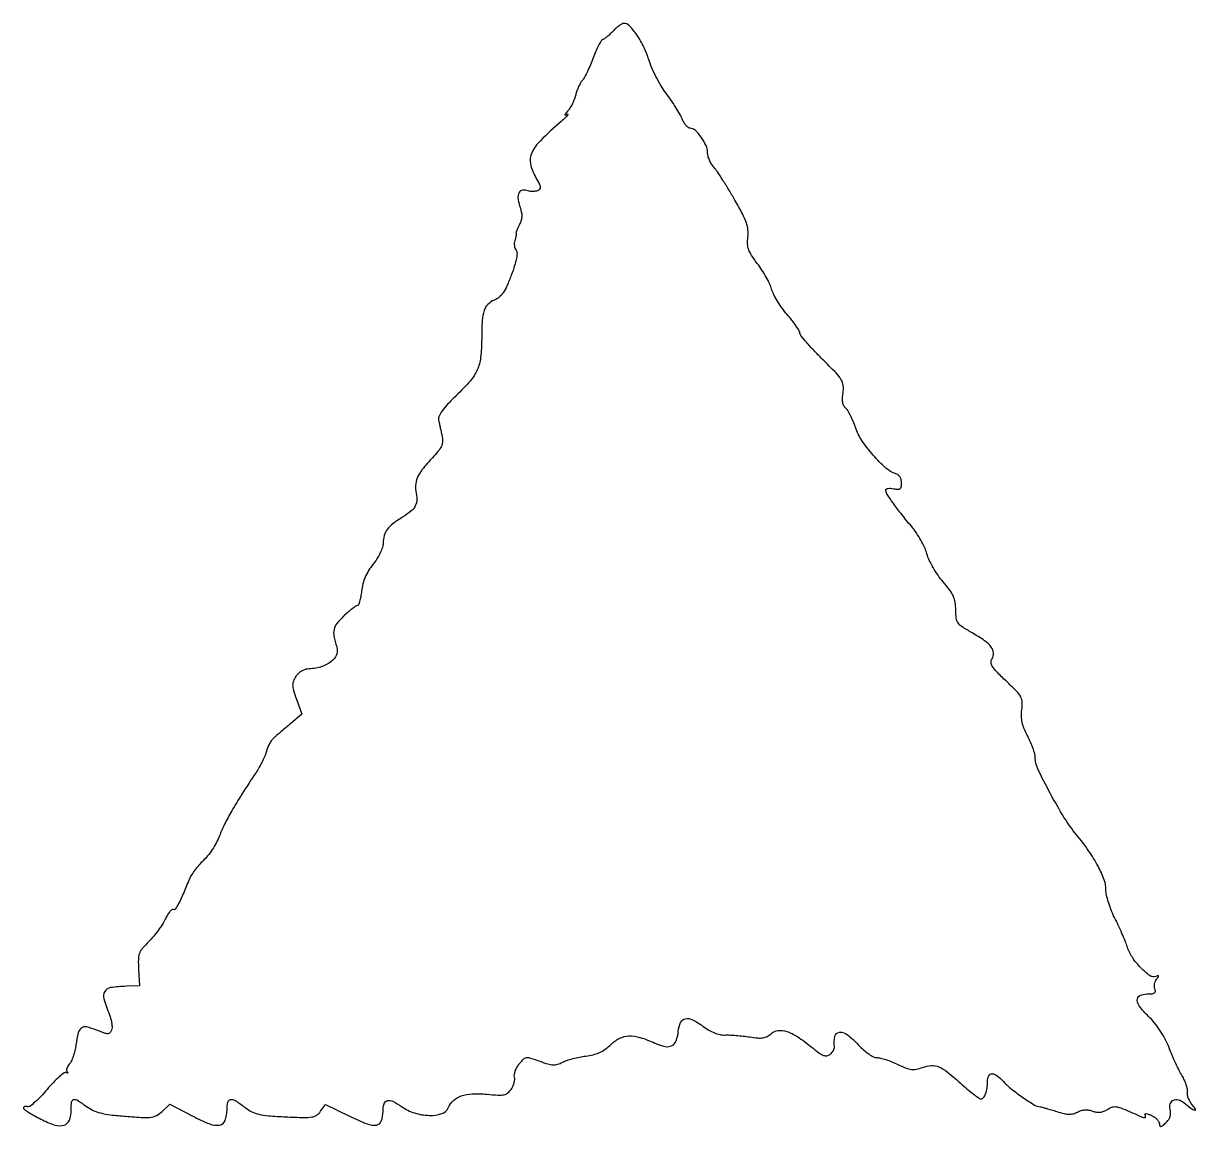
# Model space of a CAD drawing. Extents: x 0 to 368, y 0 to 347.
import ezdxf

# ---------------------------------------------------------------- set-up
doc = ezdxf.new("R2010")
doc.units = 0

msp = doc.modelspace()

# ---------------------------------------------------------------- linework, layer by layer
msp.add_lwpolyline([(185.320037, 344.545516, -0.015168), (184.407276, 343.626556, -0.016642), (183.467477, 342.793655, -0.016261), (182.621207, 342.137715, -0.076096), (182.074672, 341.856679, 0.175494), (181.558253, 341.44712, 0.016669), (180.74501, 340.025141, 0.019702), (179.874581, 338.208285, 0.01426), (179.044259, 336.122525, -0.011982), (178.188809, 333.944822, -0.012614), (177.24366, 331.848067, -0.012328), (176.340062, 330.083971, -0.053992), (175.673934, 329.122525, 0.04902), (175.084147, 328.289046, 0.022078), (174.472215, 327.095367, 0.021607), (173.932047, 325.767518, 0.027521), (173.556398, 324.5, -0.032014), (173.1617, 323.210804, -0.022507), (172.562217, 321.816694, -0.022803), (171.864411, 320.529326, -0.04345), (171.172089, 319.578106, 0.006418), (170.313951, 318.565814, 0.136759), (170.155664, 318.209931, 0.574851), (170.294119, 318.099331, 0.024491), (171, 318.413201, -0.557091), (171.133739, 318.331357, -0.183655), (171.03125, 318.057562, -0.02592), (170.252264, 317.259451, -0.008009), (169, 316.139506, 0.015277), (162.446528, 310.104813, 0.089852), (159.753852, 306.307538, 0.159974), (159.340009, 302.884905, 0.081505), (160.881092, 298.785447, -0.01054), (162.066525, 296.621454, -0.083161), (162.418802, 295.537154, -0.215315), (162.229235, 294.867757, -0.12674), (161.539253, 294.376689, -0.049504), (160.851649, 294.188253, -0.03554), (160.05833, 294.110656, -0.036105), (159.284514, 294.146065, -0.062205), (158.659316, 294.300491, 0.115426), (156.899679, 294.542315, 0.241403), (155.764704, 293.81962, 0.160747), (155.407014, 292.151953, 0.052872), (155.944625, 289.667787, -0.023808), (156.467077, 287.788572, -0.05818), (156.620691, 286.36287, -0.07033), (156.432205, 285.110015, -0.050454), (155.892411, 283.798969, 0.013315), (155.432627, 282.88197, 0.01799), (155.069587, 282.028447, 0.015128), (154.819278, 281.31157, 0.153685), (154.819061, 281, -0.104492), (154.847697, 280.702812, -0.016482), (154.762326, 280.118716, -0.017684), (154.612402, 279.427056, -0.014629), (154.405422, 278.702012, 0.060935), (154.259547, 277.925138, 0.04972), (154.289566, 277.079092, 0.051531), (154.479867, 276.293966, 0.085718), (154.81237, 275.702012, -0.179873), (155.117864, 274.800912, -0.039823), (154.938074, 273.153148, -0.029927), (154.361619, 270.877737, -0.011971), (153.313894, 267.83773, -0.014134), (151.940335, 264.439324, -0.045668), (150.766113, 262.308395, -0.068382), (149.528684, 260.929732, -0.077676), (148.014125, 260.005851, 0.095897), (145.96341, 258.6508, 0.120223), (144.763336, 256.721168, 0.065956), (144.174183, 253.579278, 0.0129), (144.013655, 247.8151, -0.027093), (143.685149, 241.97758, -0.078303), (142.621107, 238.082597, -0.073882), (140.372451, 234.577923, -0.022296), (135.990366, 229.990776, 0.012218), (133.318914, 227.30481, 0.032151), (131.582836, 225.218278, 0.045138), (130.60378, 223.58304, 0.166464), (130.462393, 222.404152, -0.000052), (130.663464, 221.462797, -0.00002), (130.940982, 220.16262, -0.00002), (131.241193, 218.755567, -0.000025), (131.520198, 217.447322, -0.051674), (131.706397, 215.710705, -0.0954), (131.443844, 214.320571, -0.073106), (130.621368, 212.893528, -0.020775), (128.947383, 210.947322, 0.015071), (125.693366, 207.250264, 0.054804), (123.975648, 204.640489, 0.08531), (123.272311, 202.385982, 0.082584), (123.350149, 199.999257, -0.049357), (123.618677, 197.289127, -0.11907), (123.148957, 195.343561, -0.104598), (121.79233, 193.674013, -0.032996), (119.150776, 191.811891, 0.024534), (116.127513, 189.756331, 0.069831), (114.331467, 187.95952, 0.09178), (113.376754, 186.045576, 0.067184), (113.031803, 183.691362, -0.075296), (112.807758, 182.317295, -0.032025), (112.121313, 180.57833, -0.029983), (111.113302, 178.732918, -0.029273), (109.884427, 177.005809, 0.031198), (108.477713, 175.012573, 0.036534), (107.410891, 172.959189, 0.037448), (106.674594, 170.818397, 0.036056), (106.254375, 168.564448, -0.016229), (105.999453, 166.814978, -0.025754), (105.656392, 165.340806, -0.023337), (105.280344, 164.23139, -0.308604), (104.94115, 164, 0.154284), (104.467333, 163.85023, 0.010915), (103.335953, 163.018133, 0.014591), (102.014081, 161.937887, 0.010452), (100.598293, 160.657473, 0.033908), (98.480383, 158.369742, 0.116009), (97.607997, 156.554944, 0.105805), (97.59475, 154.446779, 0.025703), (98.481119, 151.05949, -0.181281), (98.352101, 148.548437, -0.128696), (96.592932, 146.309569, -0.093914), (93.391071, 144.717036, -0.060053), (89.273053, 144.076511, 0.083002), (88.311784, 143.881684, 0.049348), (87.264408, 143.357263, 0.047731), (86.294774, 142.607499, 0.059358), (85.562314, 141.735447, 0.051804), (84.824388, 140.305917, 0.10162), (84.608095, 139.049386, 0.065383), (84.867727, 137.467329, 0.012164), (85.789261, 134.663683), (87.5, 129.85647), (84, 126.936404, 0.000647), (82.533527, 125.709696, 0.000587), (81.021534, 124.438554, 0.000587), (79.670968, 123.297703, 0.001886), (78.775436, 122.533605, 0.056823), (78.064893, 121.766491, 0.029657), (77.356123, 120.671141, 0.029065), (76.754199, 119.446723, 0.03919), (76.365459, 118.275436, -0.038423), (75.924404, 116.939691, -0.014951), (75.120566, 115.166558, -0.014697), (74.131898, 113.290118, -0.017669), (73.090022, 111.589442, 0.004618), (68.628559, 104.716217, 0.010916), (65.464813, 99.493877, 0.014461), (63.199561, 95.286875, 0.025432), (61.610443, 91.671818, -0.032315), (60.667207, 89.603754, -0.021978), (59.344829, 87.379927, -0.022199), (57.872261, 85.338081, -0.040846), (56.47533, 83.841124, 0.028556), (55.12128, 82.459718, 0.02109), (53.781396, 80.789615, 0.021449), (52.646367, 79.098307, 0.043979), (51.937888, 77.669305, -0.00716), (50.133443, 73.237841, -0.02325), (48.760686, 70.377775, -0.030508), (47.68254, 68.638797, -0.39605), (47, 68.5, 0.328702), (46.593381, 68.466755, 0.043773), (45.958531, 67.807542, 0.036894), (45.246642, 66.778788, 0.022131), (44.550573, 65.465332, -0.032194), (43.662021, 63.867191, -0.015829), (42.341126, 61.95067, -0.015635), (40.83836, 60.039646, -0.021943), (39.372673, 58.43934, 0.021892), (37.361987, 56.244428, 0.087022), (36.450849, 54.66862, 0.083714), (36.112391, 52.845866, 0.019373), (36.181857, 49.715191), (36.5, 44.5), (32.339088, 44.391175, 0.02836), (27.389431, 43.980138, 0.229043), (25.547063, 42.746899, 0.208864), (25.273333, 40.453516, 0.023533), (27.062245, 35.397464, -0.032359), (27.499594, 34.088388, -0.031442), (27.769444, 32.72122, -0.033044), (27.850649, 31.491607, -0.091829), (27.693477, 30.643597, -0.087055), (27.18109, 29.788959, -0.216895), (26.533793, 29.492196, -0.087774), (25.463953, 29.678487, -0.008278), (22.964606, 30.630838, 0.036146), (19.86111, 31.619333, 0.21764), (18.241336, 31.303607, 0.179549), (17.232858, 29.811596, 0.023692), (16.493118, 26, -0.02319), (16.138176, 24.161265, -0.022973), (15.613605, 22.357412, -0.023562), (15.009099, 20.826408, -0.077454), (14.417387, 19.918848, 0.049994), (13.929078, 19.252569, 0.065492), (13.634229, 18.55859, 0.080928), (13.566664, 17.943775, 0.172867), (13.747818, 17.508523, -0.026755), (13.985839, 17.216134, -0.410891), (13.968201, 17.099405, -0.276215), (13.821068, 17.084327, -0.019879), (13.441803, 17.280151, 0.29897), (12.791777, 17.23807, 0.019124), (11.242796, 15.975409, 0.022958), (9.412364, 14.207352, 0.014605), (7.441803, 11.994798, -0.014893), (5.457563, 9.769467, -0.022272), (3.584467, 7.9594, -0.018595), (1.979738, 6.6442, -0.247214), (1.25, 6.522937, 0.054091), (0.77138, 6.625935, 0.093645), (0.367187, 6.592368, 0.136896), (0.101359, 6.432406, 0.19154), (0, 6.177524, 0.243717), (0.2118, 5.768813, 0.010348), (1.604114, 4.828744, 0.015768), (3.368087, 3.767413, 0.010351), (5.460815, 2.652754, 0.036889), (9.907621, 0.798999, 0.154888), (12.766556, 0.759288, 0.234891), (14.423711, 2.318201, 0.088863), (15, 5.535184, -0.03065), (15.155112, 8.063172, -0.316405), (15.818352, 8.796229, -0.202703), (17.00929, 8.582581, -0.014536), (19.827479, 6.627282, 0.05072), (21.891061, 5.406303, 0.046834), (24.213467, 4.586545, 0.032114), (27.336966, 4.013261, 0.009811), (32.119276, 3.544581, 0.005627), (37.702465, 3.170984, 0.04751), (40.217898, 3.270112, 0.096459), (41.905549, 3.841883, 0.058869), (43.602801, 5.096577), (46.010568, 7.358556), (53.062719, 3.674832, 0.023972), (58.534102, 1.142744, 0.139388), (61.661916, 0.802002, 0.265763), (63.39184, 2.223955, 0.091071), (64, 5.535184, -0.047796), (64.236244, 8.000924, -0.316211), (65.078769, 8.813383, -0.184537), (66.564543, 8.496298, -0.019096), (69.542745, 6.399599, 0.044053), (71.773435, 4.99, 0.061162), (73.989468, 4.172707, 0.038549), (77.018535, 3.702203, 0.007997), (82.400852, 3.373233, 0.004993), (88.165867, 3.171001, 0.045875), (90.662089, 3.337513, 0.109324), (92.15715, 3.927868, 0.091737), (93.375011, 5.125015), (94.900364, 7.302763), (102.520293, 3.587123, 0.01863), (108.024882, 1.152394, 0.130518), (110.91406, 0.805144, 0.275687), (112.459665, 2.049812, 0.08894), (113, 5.063428, -0.066945), (113.32223, 7.459319, -0.268118), (114.334483, 8.459704, -0.183909), (116.057808, 8.272568, -0.033536), (118.862471, 6.595308, 0.075334), (122.945343, 4.594631, 0.070232), (127.538293, 3.829789, 0.082759), (131.445, 4.381781, 0.215478), (133.512872, 6.232247, -0.104978), (135.152136, 8.501693, -0.100336), (137.5969, 9.954077, -0.074672), (141.029306, 10.603466, -0.032963), (145.65625, 10.473936, 0.009914), (149.231394, 10.208665, 0.063306), (151.040959, 10.339556, 0.117371), (152.234036, 10.890085, 0.073579), (153.295713, 12.011802, 0.047059), (153.829574, 12.950808, 0.040717), (154.209363, 14.019261, 0.042739), (154.391636, 15.051902, 0.086481), (154.323201, 15.872079, -0.107191), (154.287664, 16.713463, -0.044368), (154.582072, 17.820023, -0.041229), (155.121723, 18.993223, -0.041805), (155.844417, 20.056191, -0.030155), (157.183041, 21.519431, -0.163766), (158.140004, 21.975695, -0.109186), (159.375793, 21.855124, -0.010041), (162.302971, 20.836606, 0.015487), (164.849321, 19.981567, 0.062945), (166.457944, 19.709963, 0.085615), (167.823559, 19.887489, 0.044653), (169.416274, 20.540941, -0.039667), (170.750818, 21.104055, -0.015948), (172.650347, 21.666974, -0.015663), (174.744705, 22.146063, -0.019124), (176.730319, 22.456962, 0.031437), (179.095749, 22.887215, 0.047455), (181.070239, 23.580378, 0.048751), (182.840104, 24.617093, 0.035633), (184.585569, 26.082937, -0.075397), (187.348493, 28.052366, -0.109144), (190.241626, 28.79521, -0.083483), (193.73857, 28.328505, -0.029772), (198.470735, 26.553877, 0.049359), (201.692655, 25.487341, 0.173653), (203.826562, 25.750802, 0.193824), (205.163695, 27.271734, 0.063257), (205.804258, 30.248834, -0.082643), (206.509218, 33.003956, -0.242532), (207.987328, 34.198056, -0.171201), (210.266057, 33.88744, -0.041549), (213.539183, 31.846098, 0.02853), (215.373295, 30.634861, 0.036641), (217.19022, 29.749657, 0.040988), (218.910288, 29.221015, 0.063959), (220.451915, 29.084223, -0.021191), (221.951626, 29.079525, -0.008434), (224.005311, 28.951258, -0.008329), (226.219388, 28.73827, -0.010371), (228.268294, 28.463519, 0.017451), (230.807279, 28.159578, 0.058573), (232.478428, 28.21436, 0.082846), (233.762041, 28.632762, 0.063875), (234.972695, 29.47529, -0.155077), (237.155126, 30.470552, -0.108547), (239.864956, 30.209361, -0.068344), (243.25722, 28.575673, -0.025301), (247.532913, 25.419518, 0.011574), (249.989942, 23.499474, 0.064469), (251.445919, 22.682343, 0.136352), (252.522321, 22.561683, 0.134126), (253.514404, 23.011955, 0.043712), (254.083125, 23.574673, 0.044082), (254.543572, 24.226192, 0.047895), (254.838, 24.865807, 0.113757), (254.89472, 25.383402, -0.082169), (255.048732, 28.68752, -0.33085), (256.475166, 29.941683, -0.190868), (258.940347, 29.19258, -0.03802), (262.379673, 26, 0.02522), (263.981514, 24.434944, 0.030811), (265.633771, 23.147977, 0.033222), (267.139299, 22.2583, 0.117362), (268.224581, 22, -0.062022), (269.339971, 21.861109, -0.016988), (271.045297, 21.367517, -0.016901), (272.956191, 20.671039, -0.016884), (274.816335, 19.846865, 0.017166), (277.3797, 18.712844, 0.065362), (279.070516, 18.278143, 0.081212), (280.621563, 18.341711, 0.036002), (282.599115, 18.89968, -0.069628), (285.365012, 19.483265, -0.120853), (287.665228, 19.084559, -0.067707), (290.357134, 17.44384, -0.010911), (295.04907, 13.456419, 0.007919), (297.033966, 11.749009, 0.011449), (298.84533, 10.309073, 0.007277), (300.39277, 9.170829, 0.156162), (300.926391, 9, 0.240349), (301.714776, 9.402211, 0.068005), (302.38527, 10.654745, 0.052918), (302.846967, 12.463225, 0.03607), (303, 14.581787, -0.111986), (303.385676, 16.282177, -0.299605), (304.40047, 16.89396, -0.158543), (305.995289, 16.304322, -0.038895), (308.075686, 14.380352, 0.038744), (310.529085, 12.110055, 0.016467), (314.133586, 9.44716, 0.012409), (317.759138, 7.079432, 0.118917), (319.5, 6.508338, -0.042603), (320.109376, 6.406604, -0.004855), (321.45845, 6.047305, -0.00584), (323.057321, 5.584636, -0.004723), (324.762808, 5.051824, 0.018134), (327.024794, 4.411199, 0.053705), (328.622136, 4.19844, 0.072024), (329.948466, 4.356606, 0.057289), (331.29051, 4.887884, -0.049892), (332.438541, 5.362064, -0.057259), (333.6057, 5.571557, -0.056764), (334.798497, 5.511627, -0.047712), (336.022525, 5.187371, 0.047535), (337.280227, 4.853718, 0.069197), (338.425596, 4.823768, 0.069302), (339.534402, 5.107382, 0.047847), (340.682672, 5.711648, -0.057725), (342.066616, 6.405471, -0.110886), (343.291458, 6.563766, -0.068806), (344.831849, 6.203515, -0.012335), (347.564967, 5.074287, 0.002929), (351.121352, 3.525978, 0.047958), (352.357616, 3.131452, 0.465982), (352.663324, 3.368253, 0.149392), (352.49531, 4.007588, -0.307916), (352.507199, 4.278642, -0.258558), (352.774683, 4.399225, -0.066887), (353.44941, 4.251114, -0.019469), (354.436293, 3.847073, -0.044707), (355.417101, 3.289555, -0.04956), (356.246911, 2.583099, -0.055733), (356.816903, 1.841244, -0.136789), (357, 1.184497, 0.069808), (357.094873, 0.508283, 0.377124), (357.38219, 0.323817, 0.13463), (357.903438, 0.555445, 0.012438), (358.983826, 1.485363, 0.051119), (359.835317, 2.430954, 0.076793), (360.344701, 3.415033, 0.080495), (360.519233, 4.47154, 0.062325), (360.377757, 5.631033, -0.131807), (360.407084, 7.441296, -0.213202), (361.380901, 8.601173, -0.186993), (363.016253, 8.736476, -0.10585), (364.787245, 7.773386, 0.014575), (366.868831, 6.090608, 0.088043), (368.099174, 5.457772, 0.677965), (368.33781, 5.753679, 0.051855), (367.5, 6.935911, -0.044266), (366.758185, 7.949787, -0.040443), (366.180584, 9.108757, -0.04287), (365.837625, 10.234104, -0.093783), (365.816882, 11.131554, 0.089111), (365.803632, 12.088493, 0.030767), (365.456016, 13.432401, 0.029424), (364.881789, 14.89784, 0.030129), (364.143421, 16.273749, -0.021208), (363.235491, 17.895543, -0.008554), (362.129649, 20.17989, -0.008446), (361.02127, 22.68305, -0.0106), (360.082974, 25.040769, 0.029775), (358.967376, 27.558584, 0.023678), (357.479713, 30.133117, 0.023884), (355.77498, 32.525701, 0.032629), (354.006434, 34.493717, -0.029183), (351.021206, 37.769976, -0.141265), (350.051184, 40.064739, -0.317148), (350.803652, 41.458745, -0.115915), (353.106989, 42, 0.020757), (354.68538, 42.065553, 0.124899), (355.455539, 42.330665, 0.248054), (355.730208, 42.828151, 0.096442), (355.589736, 43.626748, -0.079479), (355.436734, 44.352475, -0.056097), (355.489232, 45.185756, -0.055621), (355.727283, 45.994924, -0.074004), (356.12419, 46.64964, 0.011202), (356.705821, 47.383302, 0.24302), (356.751234, 47.646091, 0.409454), (356.571286, 47.74158, 0.019255), (355.856359, 47.498374, -0.255268), (353.980495, 47.750211, -0.043022), (351.159118, 50.221278, -0.044242), (348.505569, 53.522383, -0.068085), (346.904969, 56.813242, 0.016739), (346.249103, 58.608845, 0.006612), (345.232464, 61.03433, 0.006535), (344.064361, 63.627738, 0.008131), (342.908227, 66.005753, -0.021536), (341.847512, 68.344934, -0.020119), (340.965274, 70.819864, -0.020566), (340.361532, 73.079661, -0.062172), (340.209474, 74.662733, 0.097833), (339.679307, 77.815102, 0.032095), (337.7257, 82.122104, 0.028811), (334.756878, 86.990475, 0.021552), (330.961944, 92, -0.034939), (327.119337, 97.364761, -0.014701), (322.690325, 105.058884, -0.010683), (318.778998, 112.729474, -0.113023), (318, 116.131661, 0.064065), (317.84318, 117.350559, 0.0196), (317.301818, 119.13148, 0.019265), (316.532973, 121.09726, 0.019954), (315.62321, 122.974618, -0.023911), (314.520165, 125.297474, -0.043942), (313.886534, 127.291338, -0.049033), (313.651579, 129.209512, -0.039327), (313.765404, 131.287621, 0.04474), (313.870826, 133.686851, 0.114557), (313.403865, 135.350597, 0.068816), (312.098293, 137.107181, 0.009188), (308.795301, 140.347641, -0.008899), (305.865123, 143.219019, -0.052989), (304.533945, 144.892867, -0.121486), (304.118672, 146.128625, -0.162701), (304.397992, 147.269172, 0.159739), (304.863392, 149.123143, 0.146318), (304.165699, 150.968726, 0.078231), (302.053907, 152.98656, 0.02143), (298.14989, 155.454085, -0.013223), (295.011298, 157.366486, -0.094152), (293.728382, 158.589352, -0.125418), (293.159223, 160.047797, -0.030644), (293, 162.643266, 0.038905), (292.81373, 165.03357, 0.066905), (292.245154, 166.944825, 0.054546), (291.10243, 168.887356, 0.018174), (289.032178, 171.462821, -0.026778), (287.430157, 173.527525, -0.020463), (285.89807, 175.942089, -0.020855), (284.647334, 178.328243, -0.045007), (283.934707, 180.27364, 0.041556), (283.242799, 182.203538, 0.020377), (282.063962, 184.535442, 0.020061), (280.633871, 186.873617, 0.027446), (279.152529, 188.847014, -0.007205), (275.809265, 192.944405, -0.013236), (273.225698, 196.389092, -0.010897), (271.346018, 199.164827, -0.144354), (271, 200.338358, -0.278616), (271.185374, 200.645203, -0.079834), (271.734375, 200.829923, -0.055624), (272.541883, 200.873654, -0.032975), (273.5, 200.755249, 0.033492), (274.829121, 200.59239, 0.17248), (275.529627, 200.798865, 0.194059), (275.895252, 201.383072, 0.043993), (276, 202.571284, 0.068104), (275.868243, 203.534123, 0.075227), (275.483268, 204.391195, 0.080012), (274.887438, 205.054284, 0.093208), (274.142179, 205.454874, -0.106946), (271.015652, 207.246717, -0.030204), (267.056613, 211.273512, -0.031251), (263.49348, 215.921453, -0.067824), (261.515865, 219.952234, 0.017372), (260.787949, 221.913286, 0.01903), (259.945361, 223.759166, 0.018829), (259.110077, 225.273962, 0.084321), (258.452048, 226.039796, -0.101526), (257.845144, 226.796916, -0.073495), (257.497298, 227.823732, -0.055951), (257.405979, 229.162281, -0.027354), (257.574178, 230.866757, 0.063162), (257.636582, 233.186144, 0.113234), (257.031609, 234.982982, 0.054452), (255.385691, 237.107803, 0.00606), (251.067326, 241.47318, -0.008125), (248.35942, 244.233273, -0.011903), (246.076027, 246.755189, -0.007389), (244.264153, 248.9185, -0.172285), (244, 249.662361, 0.137265), (243.802738, 250.367365, 0.013499), (242.838032, 251.86371, 0.016256), (241.559343, 253.609561, 0.01219), (240.044364, 255.448741, -0.021934), (238.46076, 257.449405, -0.018897), (236.973383, 259.680917, -0.019318), (235.778326, 261.809949, -0.050908), (235.144684, 263.438167, 0.042625), (234.541044, 265.068524, 0.016798), (233.448954, 267.200506, 0.016483), (232.108028, 269.437773, 0.019805), (230.697665, 271.44492, -0.017253), (228.861088, 274.030483, -0.058674), (227.934133, 275.87399, -0.07577), (227.585317, 277.617679, -0.043393), (227.672478, 279.766314, 0.057935), (227.698905, 282.05738, 0.057939), (227.199003, 284.293348, 0.036947), (225.987333, 287.084493, 0.00935), (223.605531, 291.422443, 0.005914), (221.716648, 294.626763, 0.006387), (219.799383, 297.703622, 0.006057), (218.090259, 300.300177, 0.030371), (217.030398, 301.680049, -0.043143), (216.25319, 302.747203, -0.033734), (215.59643, 304.021784, -0.034708), (215.145289, 305.301364, -0.067495), (215, 306.372747, 0.108046), (214.515167, 308.590206, 0.04754), (213.000412, 311.202232, 0.046726), (211.124625, 313.367374, 0.193227), (209.54874, 314, -0.167776), (208.962221, 314.202508, -0.049588), (208.266205, 314.869364, -0.04367), (207.582095, 315.826788, -0.035121), (207.016761, 316.959535, 0.031687), (206.289228, 318.44266, 0.009877), (205.01558, 320.571492, 0.009829), (203.495355, 322.899108, 0.010694), (201.925677, 325.099616, -0.024589), (200.333, 327.468917, -0.016586), (198.743842, 330.313317, -0.016733), (197.387251, 333.173609, -0.031633), (196.521634, 335.573578, 0.042221), (194.996745, 339.536783, 0.038367), (192.786125, 343.323683, 0.037646), (190.436694, 346.226995, 0.220426), (188.661106, 346.938837, 0.115927), (188.074089, 346.767842, 0.026839), (187.200711, 346.21057, 0.026306), (186.239844, 345.442721, 0.023082)], format="xyb", close=True)

doc.saveas('drawing.dxf')
